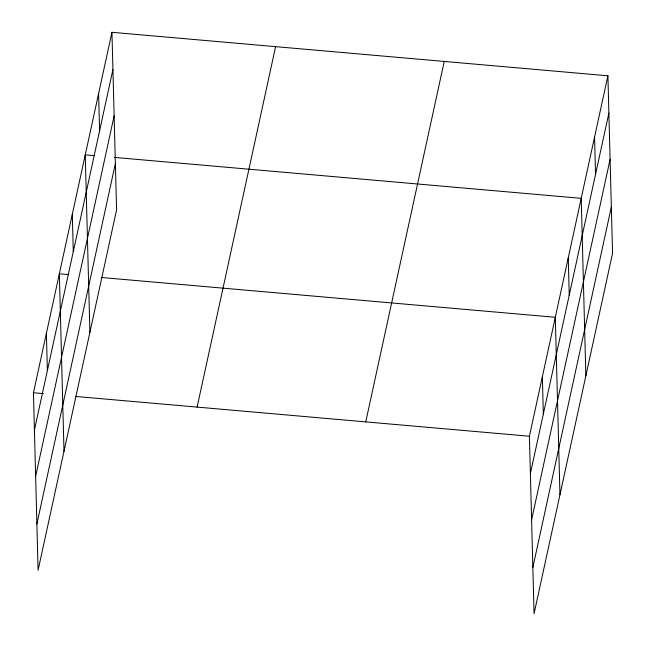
<?xml version="1.0" encoding="UTF-8"?>
<svg xmlns="http://www.w3.org/2000/svg" width="646" height="646" viewBox="0 0 646 646"><rect width="100%" height="100%" fill="white"/><g stroke="black" fill="none" stroke-linecap="round" stroke-linejoin="round"><path stroke-width="0.97" d="M111.944 32.3L116.595 209.764L38.09 570.216L33.447 392.752L111.944 32.3L607.91 75.784L612.553 253.248L534.056 613.7L529.405 436.236L607.91 75.784M34.424 430.058L112.921 69.606M35.635 476.312L114.132 115.86M36.879 523.963L115.384 163.511M197.111 407.101L275.616 46.649M365.741 421.886L444.238 61.435M530.382 473.542L608.887 113.09M531.593 519.796L610.099 159.344M532.845 567.446L611.342 206.995M94.235 155.638L85.256 154.854L89.899 332.319M114.197 157.39L581.222 198.338L585.865 375.802M68.331 274.59L59.351 273.799L63.994 451.263M101.261 277.481L555.31 317.291L559.961 494.747M33.447 392.752L43.427 393.624M75.356 396.426L529.405 436.236M594.562 137.065L595.539 174.372M568.262 257.811L569.239 295.125M542.357 376.763L543.334 414.07M98.604 93.573L99.581 130.888M72.304 214.327L73.281 251.633M46.399 333.279L47.376 370.586"/></g></svg>
